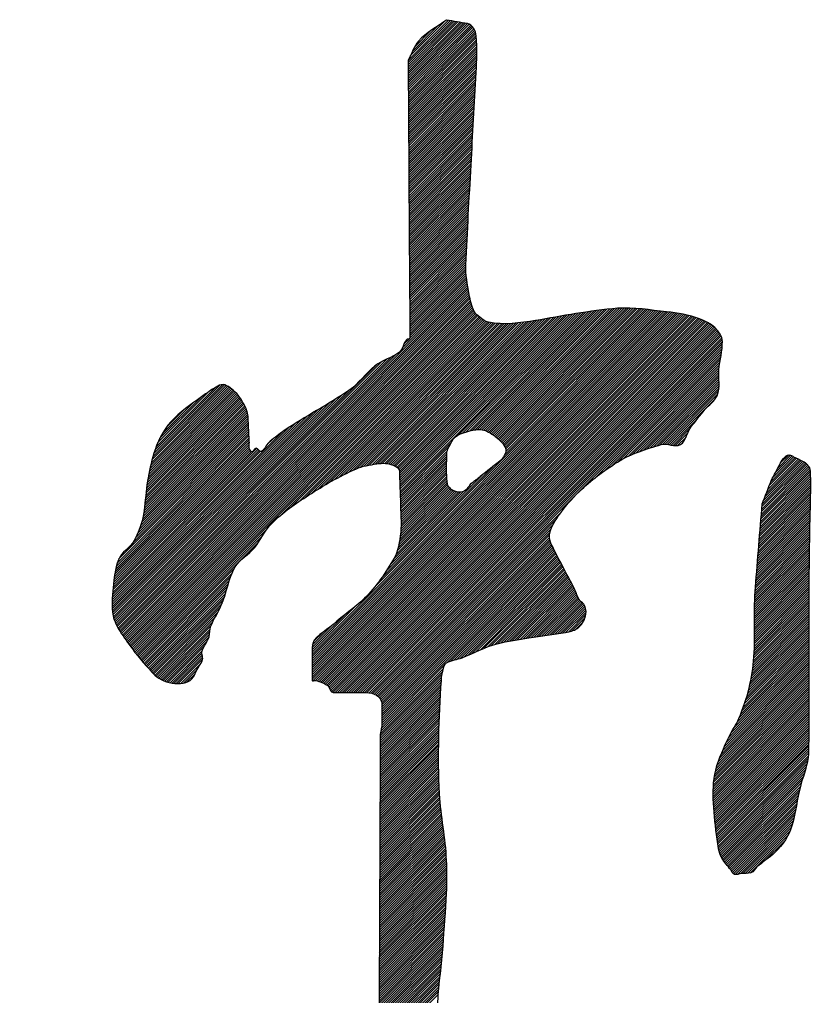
# Model space of a CAD drawing. Header units: inches. Extents: x -1128 to 651, y 96 to 845.
# Drawn here: x -844.409 to -843.637, y 662.441 to 663.381 of the extents above; entities that cross this region are included whole.
import ezdxf

# ---------------------------------------------------------------- set-up
doc = ezdxf.new("R2010")
doc.units = ezdxf.units.IN
doc.header["$MEASUREMENT"] = 0
doc.layers.add('Cables', color=7, linetype='Continuous', lineweight=0)
doc.layers.add('ONDOCS', color=7, linetype='Continuous', lineweight=0)

# ---------------------------------------------------------------- blocks, each defined once
blk = doc.blocks.new('TEG BORDER A2')
at = {"layer": 'ONDOCS', "color": 7, "linetype": 'Continuous', "lineweight": -3, "ltscale": 100}
for p, q in [((579.7062, 54.9898), (579.7848, 55.0685)), ((579.7062, 54.9854), (579.7887, 55.0678)), ((579.7062, 54.9809), (579.7925, 55.0672)), ((579.7063, 54.9765), (579.7963, 55.0665)), ((579.7063, 54.972), (579.8002, 55.0659)), ((579.7063, 54.9676), (579.804, 55.0653)), ((579.7063, 54.9632), (579.8078, 55.0646)), ((579.7064, 54.9587), (579.8116, 55.064)), ((579.7064, 54.9543), (579.8155, 55.0633)), ((579.7064, 54.9498), (579.8193, 55.0627)), ((579.7065, 54.9454), (579.8231, 55.0621)), ((579.7065, 54.9409), (579.8265, 55.061)), ((579.7065, 54.9365), (579.8293, 55.0593)), ((579.7105, 54.9985), (579.7786, 55.0667)), ((579.7065, 54.9321), (579.8317, 55.0572)), ((579.7066, 54.9276), (579.8337, 55.0548)), ((579.7066, 54.9232), (579.8355, 55.0521)), ((579.7066, 54.9187), (579.8371, 55.0492)), ((579.7066, 54.9143), (579.8384, 55.046)), ((579.7067, 54.9099), (579.8394, 55.0426)), ((579.7143, 55.0069), (579.7649, 55.0574)), ((579.7187, 55.0157), (579.7518, 55.0489)), ((579.7067, 54.9054), (579.84, 55.0387)), ((579.7067, 54.901), (579.8403, 55.0346)), ((579.7068, 54.8965), (579.8406, 55.0303)), ((579.7068, 54.8921), (579.8408, 55.0261)), ((579.7068, 54.8877), (579.8409, 55.0218)), ((579.7068, 54.8832), (579.8411, 55.0174)), ((579.7069, 54.8788), (579.8412, 55.0131)), ((579.7069, 54.8743), (579.8412, 55.0087)), ((579.7069, 54.8699), (579.8412, 55.0042)), ((579.7062, 54.99), (579.7062, 54.99)), ((579.707, 54.8655), (579.8412, 54.9997)), ((579.707, 54.861), (579.8412, 54.9952)), ((579.707, 54.8566), (579.8411, 54.9906)), ((579.707, 54.8521), (579.841, 54.9861)), ((579.7071, 54.8477), (579.8408, 54.9814)), ((579.7071, 54.8432), (579.8406, 54.9768)), ((579.7071, 54.8388), (579.8404, 54.9721)), ((579.7072, 54.8344), (579.8402, 54.9674)), ((579.7072, 54.8299), (579.8399, 54.9626)), ((579.7072, 54.8255), (579.8396, 54.9579)), ((579.7072, 54.821), (579.8394, 54.9532)), ((579.7073, 54.8166), (579.8391, 54.9484)), ((579.7073, 54.8122), (579.8388, 54.9437)), ((579.7073, 54.8077), (579.8386, 54.939)), ((579.7073, 54.8033), (579.8383, 54.9342)), ((579.7074, 54.7988), (579.838, 54.9295)), ((579.7074, 54.7944), (579.8378, 54.9248)), ((579.7074, 54.79), (579.8375, 54.92)), ((579.7075, 54.7855), (579.8372, 54.9153)), ((579.7075, 54.7811), (579.837, 54.9105)), ((579.7075, 54.7766), (579.8367, 54.9058)), ((579.7075, 54.7722), (579.8364, 54.9011)), ((579.7076, 54.7678), (579.8361, 54.8963)), ((579.7076, 54.7633), (579.8359, 54.8916)), ((579.7076, 54.7589), (579.8356, 54.8868)), ((579.7077, 54.7544), (579.8353, 54.8821)), ((579.7077, 54.75), (579.8351, 54.8774)), ((579.7077, 54.7455), (579.8348, 54.8726)), ((579.7077, 54.7411), (579.8345, 54.8679)), ((579.7078, 54.7367), (579.8343, 54.8632)), ((579.7078, 54.7322), (579.834, 54.8584)), ((579.7078, 54.7278), (579.8337, 54.8537)), ((579.7079, 54.7233), (579.8334, 54.8489)), ((579.7079, 54.7189), (579.8332, 54.8442)), ((579.7079, 54.7145), (579.8329, 54.8395)), ((579.7079, 54.71), (579.8326, 54.8347)), ((579.708, 54.7056), (579.8324, 54.83)), ((579.708, 54.7011), (579.8321, 54.8253)), ((579.708, 54.6967), (579.8318, 54.8205)), ((579.708, 54.6923), (579.8316, 54.8158)), ((579.7081, 54.6878), (579.8313, 54.811)), ((579.7081, 54.6834), (579.831, 54.8063)), ((579.7081, 54.6789), (579.8308, 54.8016)), ((579.7082, 54.6745), (579.8305, 54.7968)), ((579.7082, 54.67), (579.8302, 54.7921)), ((579.7082, 54.6656), (579.83, 54.7874)), ((579.7082, 54.6612), (579.8297, 54.7826)), ((579.7083, 54.6567), (579.8295, 54.7779)), ((579.7083, 54.6523), (579.8292, 54.7732)), ((579.7083, 54.6478), (579.8289, 54.7684)), ((579.7084, 54.6434), (579.8287, 54.7637)), ((579.7084, 54.639), (579.8284, 54.759)), ((579.7084, 54.6345), (579.8281, 54.7543)), ((579.7084, 54.6301), (579.8279, 54.7495)), ((579.7085, 54.6256), (579.8276, 54.7448)), ((579.7085, 54.6212), (579.8274, 54.7401)), ((579.7085, 54.6168), (579.8271, 54.7354)), ((579.7085, 54.6123), (579.8269, 54.7306)), ((579.7086, 54.6079), (579.8266, 54.7259)), ((579.7086, 54.6034), (579.8263, 54.7212)), ((579.7086, 54.599), (579.8261, 54.7165)), ((579.7087, 54.5946), (579.8258, 54.7117)), ((579.7087, 54.5901), (579.8256, 54.707)), ((579.7087, 54.5857), (579.8253, 54.7023)), ((579.7087, 54.5812), (579.8251, 54.6976)), ((579.7088, 54.5768), (579.8248, 54.6928)), ((579.7088, 54.5723), (579.8246, 54.6881)), ((579.7088, 54.5679), (579.8243, 54.6834)), ((579.7089, 54.5635), (579.8241, 54.6787)), ((579.7089, 54.559), (579.8238, 54.674)), ((579.7089, 54.5546), (579.8236, 54.6693)), ((579.7089, 54.5501), (579.8233, 54.6645)), ((579.709, 54.5457), (579.8231, 54.6598)), ((579.709, 54.5413), (579.8229, 54.6551)), ((579.709, 54.5368), (579.8226, 54.6504)), ((579.7091, 54.5324), (579.8224, 54.6457)), ((579.7091, 54.5279), (579.8221, 54.641)), ((579.7091, 54.5235), (579.8219, 54.6363)), ((579.7091, 54.5191), (579.8216, 54.6316)), ((579.7092, 54.5146), (579.8214, 54.6269)), ((579.7092, 54.5102), (579.8212, 54.6222)), ((579.7092, 54.5057), (579.8209, 54.6174)), ((579.7092, 54.5013), (579.8207, 54.6127)), ((579.7093, 54.4969), (579.8205, 54.608)), ((579.7093, 54.4924), (579.8202, 54.6033)), ((579.7093, 54.488), (579.82, 54.5986)), ((579.7094, 54.4835), (579.8198, 54.5939)), ((579.7094, 54.4791), (579.8195, 54.5892)), ((579.7094, 54.4746), (579.8194, 54.5846)), ((579.7094, 54.4702), (579.8194, 54.5802)), ((579.7095, 54.4658), (579.8196, 54.5759)), ((579.7095, 54.4613), (579.8199, 54.5717)), ((579.7095, 54.4569), (579.8202, 54.5676)), ((579.7096, 54.4524), (579.8207, 54.5636)), ((579.7096, 54.448), (579.8213, 54.5597)), ((579.1406, 53.8656), (579.8231, 54.5481)), ((579.1424, 53.8629), (579.8238, 54.5443)), ((579.1441, 53.8602), (579.8245, 54.5406)), ((579.6946, 54.4241), (579.8225, 54.5519)), ((579.7095, 54.4435), (579.8218, 54.5558)), ((579.1459, 53.8575), (579.8252, 54.5368)), ((579.1477, 53.8549), (579.8258, 54.533)), ((579.1496, 53.8522), (579.8265, 54.5291)), ((579.1514, 53.8496), (579.8271, 54.5253)), ((579.1533, 53.847), (579.8278, 54.5216)), ((579.1551, 53.8444), (579.8286, 54.5179)), ((579.157, 53.8418), (579.8295, 54.5143)), ((579.1589, 53.8392), (579.8304, 54.5107)), ((579.1608, 53.8367), (579.8315, 54.5073)), ((579.1627, 53.8341), (579.8327, 54.5041)), ((579.8704, 54.2557), (580.1169, 54.5023)), ((579.873, 54.2539), (580.1217, 54.5026)), ((579.8756, 54.252), (580.1264, 54.5028)), ((579.8781, 54.2501), (580.131, 54.5029)), ((579.8806, 54.2481), (580.1355, 54.5029)), ((579.883, 54.246), (580.1399, 54.5029)), ((579.8853, 54.2439), (580.1442, 54.5027)), ((579.8876, 54.2417), (580.1485, 54.5025)), ((579.8898, 54.2394), (580.1527, 54.5023)), ((579.8918, 54.2369), (580.1568, 54.502)), ((579.1646, 53.8315), (579.834, 54.5009)), ((579.1665, 53.829), (579.8354, 54.4979)), ((579.1685, 53.8264), (579.837, 54.495)), ((579.1704, 53.8239), (579.8389, 54.4924)), ((579.1724, 53.8214), (579.841, 54.4901)), ((579.1744, 53.819), (579.8434, 54.488)), ((579.4566, 54.0967), (579.8459, 54.486)), ((579.4763, 54.1119), (579.8484, 54.4841)), ((579.5173, 53.8267), (580.1892, 54.4986)), ((579.5173, 53.8222), (580.1931, 54.4981)), ((579.5173, 53.8178), (580.1971, 54.4976)), ((579.5173, 53.8133), (580.2011, 54.4971)), ((579.5173, 53.8088), (580.2051, 54.4966)), ((579.5173, 53.8044), (580.2091, 54.4961)), ((579.5173, 53.7999), (580.2131, 54.4957)), ((579.5173, 53.7954), (580.2171, 54.4952)), ((579.5173, 53.791), (580.2211, 54.4948)), ((579.5173, 53.7865), (580.2251, 54.4943)), ((579.5173, 53.782), (580.2291, 54.4938)), ((579.5173, 53.7776), (580.233, 54.4932)), ((579.5173, 53.7731), (580.2369, 54.4926)), ((579.5189, 53.7702), (580.2407, 54.492)), ((579.5242, 53.771), (580.2445, 54.4913)), ((579.5276, 53.7699), (580.2482, 54.4906)), ((579.5309, 53.7688), (580.2519, 54.4898)), ((579.5342, 53.7676), (580.2556, 54.489)), ((579.5373, 53.7663), (580.2592, 54.4882)), ((579.5404, 53.7649), (580.2627, 54.4872)), ((579.5434, 53.7634), (580.2662, 54.4863)), ((579.5463, 53.7618), (580.2697, 54.4852)), ((579.549, 53.7601), (580.273, 54.4841)), ((579.551, 53.7576), (580.2764, 54.483)), ((579.639, 53.9528), (580.1852, 54.499)), ((579.6884, 54.1855), (579.9864, 54.4835)), ((579.6891, 54.1817), (579.9919, 54.4845)), ((579.6892, 54.1774), (579.9974, 54.4855)), ((579.6893, 54.173), (580.0028, 54.4865)), ((579.6895, 54.1687), (580.0083, 54.4875)), ((579.6896, 54.1643), (580.0137, 54.4884)), ((579.6897, 54.16), (580.0191, 54.4894)), ((579.6898, 54.1556), (580.0245, 54.4903)), ((579.6899, 54.1513), (580.0298, 54.4912)), ((579.6901, 54.147), (580.0351, 54.492)), ((579.6902, 54.1426), (580.0404, 54.4928)), ((579.8062, 54.2541), (580.0457, 54.4936)), ((579.814, 54.2575), (580.0509, 54.4944)), ((579.8206, 54.2596), (580.0562, 54.4952)), ((579.8266, 54.2612), (580.0614, 54.4959)), ((579.8324, 54.2625), (580.0666, 54.4967)), ((579.8379, 54.2635), (580.0718, 54.4974)), ((579.8428, 54.264), (580.0769, 54.4981)), ((579.8473, 54.2639), (580.0821, 54.4987)), ((579.8513, 54.2635), (580.0872, 54.4993)), ((579.855, 54.2628), (580.0922, 54.4999)), ((579.8584, 54.2617), (580.0972, 54.5005)), ((579.8616, 54.2604), (580.1022, 54.501)), ((579.8647, 54.259), (580.1072, 54.5015)), ((579.8676, 54.2574), (580.1121, 54.5019)), ((579.8936, 54.2343), (580.161, 54.5017)), ((579.8954, 54.2316), (580.1651, 54.5013)), ((579.8961, 54.2145), (580.1812, 54.4995)), ((579.8969, 54.2287), (580.1691, 54.5009)), ((579.898, 54.2253), (580.1732, 54.5004)), ((579.8982, 54.2211), (580.1772, 54.5)), ((579.491, 54.1222), (579.8509, 54.4821)), ((579.5043, 54.131), (579.8534, 54.4801)), ((579.5169, 54.1392), (579.8561, 54.4783)), ((579.529, 54.1467), (579.8589, 54.4767)), ((579.5404, 54.1537), (579.8621, 54.4754)), ((579.5511, 54.16), (579.8658, 54.4746)), ((579.5524, 53.7545), (580.2796, 54.4818)), ((579.5537, 53.7513), (580.2828, 54.4805)), ((579.5553, 53.7485), (580.286, 54.4792)), ((579.5582, 53.747), (580.289, 54.4777)), ((579.5613, 54.1657), (579.8696, 54.474)), ((579.5627, 53.747), (580.292, 54.4762)), ((579.5672, 53.747), (580.2949, 54.4747)), ((579.571, 54.1709), (579.8736, 54.4734)), ((579.5716, 53.747), (580.2977, 54.473)), ((579.5761, 53.747), (580.3004, 54.4713)), ((579.5802, 54.1756), (579.8776, 54.473)), ((579.5806, 53.747), (580.3031, 54.4695)), ((579.585, 53.747), (580.3056, 54.4676)), ((579.589, 54.1799), (579.8817, 54.4726)), ((579.5895, 53.747), (580.3081, 54.4656)), ((579.5974, 54.1839), (579.8859, 54.4724)), ((579.6055, 54.1875), (579.8902, 54.4722)), ((579.6126, 54.1901), (579.8946, 54.4721)), ((579.6189, 54.192), (579.8991, 54.4721)), ((579.6248, 54.1934), (579.9037, 54.4723)), ((579.6304, 54.1945), (579.9083, 54.4725)), ((579.6358, 54.1955), (579.9131, 54.4728)), ((579.6411, 54.1963), (579.918, 54.4732)), ((579.6463, 54.1971), (579.9229, 54.4736)), ((579.6513, 54.1976), (579.9279, 54.4742)), ((579.656, 54.1977), (579.933, 54.4748)), ((579.6603, 54.1976), (579.9382, 54.4755)), ((579.6644, 54.1972), (579.9434, 54.4763)), ((579.6682, 54.1966), (579.9487, 54.4771)), ((579.6719, 54.1958), (579.954, 54.4779)), ((579.6753, 54.1947), (579.9593, 54.4788)), ((579.6785, 54.1935), (579.9647, 54.4797)), ((579.6815, 54.192), (579.9701, 54.4806)), ((579.6843, 54.1903), (579.9755, 54.4816)), ((579.6866, 54.1882), (579.981, 54.4825)), ((579.594, 53.747), (580.3105, 54.4635)), ((579.5985, 53.747), (580.3127, 54.4613)), ((579.6029, 53.747), (580.3149, 54.4589)), ((579.6074, 53.747), (580.3169, 54.4565)), ((579.6119, 53.747), (580.3187, 54.4538)), ((579.6163, 53.747), (580.3204, 54.451)), ((579.6208, 53.747), (580.3219, 54.448)), ((579.6252, 53.7469), (580.323, 54.4447)), ((579.6294, 53.7466), (580.3239, 54.4411)), ((579.6332, 53.746), (580.3243, 54.437)), ((579.6368, 53.7451), (580.3242, 54.4325)), ((579.6401, 53.7439), (580.324, 54.4278)), ((579.6979, 54.4318), (579.7087, 54.4426)), ((579.1372, 53.8711), (579.6728, 54.4067)), ((579.1389, 53.8683), (579.6827, 54.4121)), ((579.6431, 53.7424), (580.3235, 54.4229)), ((580.0755, 54.1704), (580.3229, 54.4178)), ((580.0934, 54.1838), (580.322, 54.4125)), ((580.1074, 54.1934), (580.3211, 54.4071)), ((579.1324, 53.8798), (579.6443, 54.3917)), ((579.1339, 53.8768), (579.6554, 54.3983)), ((579.1355, 53.8739), (579.6642, 54.4026)), ((580.1196, 54.201), (580.3202, 54.4017)), ((580.1299, 54.2069), (580.3193, 54.3963)), ((580.1388, 54.2114), (580.3184, 54.391)), ((580.147, 54.2151), (580.3178, 54.3858)), ((580.1547, 54.2183), (580.3173, 54.3809)), ((580.1619, 54.2211), (580.3171, 54.3762)), ((580.1689, 54.2236), (580.3172, 54.3718)), ((580.1757, 54.2259), (580.3173, 54.3675)), ((579.2007, 54.1983), (579.3515, 54.3491)), ((579.2023, 54.2044), (579.3485, 54.3506)), ((579.204, 54.2105), (579.3452, 54.3518)), ((579.2059, 54.2169), (579.3414, 54.3524)), ((579.208, 54.2235), (579.3362, 54.3517)), ((580.1823, 54.228), (580.3176, 54.3633)), ((580.1887, 54.23), (580.3178, 54.3591)), ((580.1951, 54.2319), (580.318, 54.3548)), ((580.2015, 54.2338), (580.318, 54.3503)), ((579.1296, 53.8859), (579.575, 54.3313)), ((579.131, 53.8828), (579.5887, 54.3405)), ((579.1916, 54.149), (579.3729, 54.3303)), ((579.1922, 54.1541), (579.3709, 54.3328)), ((579.1929, 54.1592), (579.3688, 54.3351)), ((579.1937, 54.1645), (579.3666, 54.3374)), ((579.1947, 54.1699), (579.3643, 54.3396)), ((579.1957, 54.1754), (579.362, 54.3417)), ((579.1968, 54.181), (579.3595, 54.3437)), ((579.198, 54.1867), (579.357, 54.3457)), ((579.1993, 54.1925), (579.3543, 54.3475)), ((579.2105, 54.2304), (579.327, 54.347)), ((579.2135, 54.2379), (579.3143, 54.3387)), ((580.2074, 54.2352), (580.3177, 54.3456)), ((580.2119, 54.2353), (580.317, 54.3404)), ((580.216, 54.2349), (580.3154, 54.3343)), ((579.1273, 53.8925), (579.551, 54.3162)), ((579.1284, 53.8892), (579.5626, 54.3234)), ((579.1879, 54.114), (579.3848, 54.3109)), ((579.1884, 54.119), (579.3832, 54.3138)), ((579.189, 54.124), (579.3817, 54.3167)), ((579.1895, 54.129), (579.3801, 54.3196)), ((579.19, 54.134), (579.3784, 54.3224)), ((579.1905, 54.1389), (579.3767, 54.3251)), ((579.191, 54.1439), (579.3748, 54.3278)), ((579.2173, 54.2462), (579.2988, 54.3277)), ((579.2224, 54.2558), (579.2831, 54.3165)), ((580.2198, 54.2343), (580.3109, 54.3253)), ((579.1249, 53.9035), (579.5179, 54.2965)), ((579.1255, 53.8997), (579.5288, 54.303)), ((579.1263, 53.896), (579.5398, 54.3095)), ((579.1836, 54.0874), (579.3906, 54.2943)), ((579.1848, 54.093), (579.3899, 54.2982)), ((579.1857, 54.0984), (579.3889, 54.3016)), ((579.1865, 54.1037), (579.3877, 54.3049)), ((579.1872, 54.1089), (579.3863, 54.3079)), ((579.2309, 54.2687), (579.2642, 54.302)), ((579.1238, 53.9158), (579.4841, 54.2762)), ((579.124, 53.9116), (579.4957, 54.2833)), ((579.1244, 53.9075), (579.5069, 54.29)), ((579.1698, 54.0512), (579.3923, 54.2737)), ((579.1738, 54.0597), (579.3921, 54.278)), ((579.1772, 54.0676), (579.3918, 54.2822)), ((579.1799, 54.0747), (579.3915, 54.2863)), ((579.182, 54.0813), (579.3911, 54.2904)), ((580.2236, 54.2336), (580.2752, 54.2852)), ((579.1237, 53.9202), (579.4718, 54.2683)), ((579.1238, 53.9248), (579.4581, 54.2591)), ((579.1323, 53.9958), (579.3928, 54.2563)), ((579.1342, 54.0022), (579.3927, 54.2607)), ((579.1367, 54.0091), (579.3925, 54.265)), ((579.1646, 54.0416), (579.3924, 54.2694)), ((580.2274, 54.2329), (580.2604, 54.2659)), ((580.2315, 54.2326), (580.256, 54.2571)), ((580.2625, 54.2689), (580.2624, 54.2689)), ((579.1274, 53.9686), (579.3936, 54.2348)), ((579.128, 53.9737), (579.3938, 54.2395)), ((579.1288, 53.9789), (579.3935, 54.2436)), ((579.1297, 53.9843), (579.3932, 54.2478)), ((579.1309, 53.9899), (579.393, 54.2521)), ((579.4283, 54.2338), (579.44, 54.2455)), ((579.6904, 54.1383), (579.7912, 54.2391)), ((580.2362, 54.2328), (580.2528, 54.2494)), ((580.2433, 54.2355), (580.2474, 54.2395)), ((579.124, 53.9294), (579.4153, 54.2208)), ((579.1243, 53.9342), (579.4129, 54.2229)), ((579.1246, 53.939), (579.4109, 54.2253)), ((579.125, 53.9439), (579.4085, 54.2274)), ((579.1255, 53.9488), (579.3973, 54.2206)), ((579.1259, 53.9537), (579.3954, 54.2232)), ((579.1264, 53.9586), (579.3941, 54.2264)), ((579.1269, 53.9636), (579.3935, 54.2303)), ((579.6905, 54.134), (579.787, 54.2305)), ((579.6907, 54.1297), (579.7828, 54.2218)), ((579.6908, 54.1254), (579.782, 54.2166)), ((579.7814, 54.1797), (579.7821, 54.2204)), ((580.4381, 54.1978), (580.4547, 54.2143)), ((579.691, 54.1211), (579.782, 54.212)), ((579.6911, 54.1167), (579.7819, 54.2075)), ((579.6913, 54.1124), (579.7818, 54.2029)), ((579.6914, 54.1081), (579.7817, 54.1984)), ((580.4018, 54.1078), (580.4901, 54.1961)), ((580.4022, 54.1126), (580.4878, 54.1982)), ((580.4025, 54.1175), (580.4852, 54.2001)), ((580.4052, 54.1246), (580.4823, 54.2018)), ((580.408, 54.1319), (580.4794, 54.2032)), ((580.4108, 54.1392), (580.4764, 54.2047)), ((580.4137, 54.1465), (580.4734, 54.2062)), ((580.4165, 54.1538), (580.4704, 54.2077)), ((580.4193, 54.1611), (580.4674, 54.2092)), ((580.4235, 54.1697), (580.4645, 54.2107)), ((580.4284, 54.1791), (580.4615, 54.2122)), ((580.4333, 54.1884), (580.4585, 54.2137)), ((579.6538, 53.9721), (579.8733, 54.1917)), ((579.6916, 54.1038), (579.7816, 54.1938)), ((579.6917, 54.0995), (579.7815, 54.1893)), ((579.6919, 54.0951), (579.7815, 54.1847)), ((579.692, 54.0908), (579.7814, 54.1802)), ((579.6922, 54.0865), (579.7818, 54.1761)), ((580.3994, 54.0786), (580.4972, 54.1764)), ((580.3998, 54.0834), (580.497, 54.1807)), ((580.4002, 54.0883), (580.4967, 54.1848)), ((580.4006, 54.0932), (580.4956, 54.1882)), ((580.401, 54.098), (580.4941, 54.1912)), ((580.4014, 54.1029), (580.4922, 54.1938)), ((579.6633, 53.9861), (579.8518, 54.1746)), ((579.692, 54.0685), (579.7835, 54.1599)), ((579.6923, 54.0822), (579.7822, 54.172)), ((579.6923, 54.0732), (579.783, 54.1639)), ((579.6924, 54.0777), (579.7826, 54.168)), ((579.8275, 54.1548), (579.8311, 54.1584)), ((580.3978, 54.0591), (580.4975, 54.1588)), ((580.3982, 54.064), (580.4975, 54.1632)), ((580.3986, 54.0689), (580.4974, 54.1676)), ((580.399, 54.0737), (580.4973, 54.172)), ((579.6709, 53.9982), (579.8153, 54.1426)), ((579.6774, 54.0092), (579.8094, 54.1412)), ((579.6824, 54.0186), (579.805, 54.1412)), ((579.6849, 54.0255), (579.8012, 54.1419)), ((579.6863, 54.0314), (579.7978, 54.1429)), ((579.6875, 54.0371), (579.7947, 54.1443)), ((579.6886, 54.0427), (579.7919, 54.146)), ((579.6896, 54.0482), (579.7893, 54.1479)), ((579.6904, 54.0535), (579.787, 54.15)), ((579.6911, 54.0586), (579.7851, 54.1526)), ((579.6917, 54.0636), (579.7839, 54.1558)), ((580.3962, 54.0397), (580.4974, 54.1408)), ((580.3966, 54.0445), (580.4975, 54.1454)), ((580.397, 54.0494), (580.4975, 54.1499)), ((580.3974, 54.0543), (580.4975, 54.1544)), ((580.3943, 54.0154), (580.4969, 54.118)), ((580.3947, 54.0202), (580.4971, 54.1226)), ((580.3951, 54.0251), (580.4972, 54.1272)), ((580.3954, 54.03), (580.4972, 54.1318)), ((580.3958, 54.0348), (580.4973, 54.1363)), ((579.6457, 53.7406), (580.0083, 54.1032)), ((580.3927, 53.9959), (580.4965, 54.0997)), ((580.3931, 54.0008), (580.4966, 54.1043)), ((580.3935, 54.0056), (580.4967, 54.1089)), ((580.3939, 54.0105), (580.4968, 54.1135)), ((579.648, 53.7384), (579.9975, 54.088)), ((580.3911, 53.9765), (580.496, 54.0814)), ((580.3915, 53.9813), (580.4962, 54.086)), ((580.3919, 53.9862), (580.4963, 54.0906)), ((580.3923, 53.991), (580.4964, 54.0951)), ((579.1764, 53.8165), (579.4293, 54.0694)), ((579.6501, 53.736), (579.9913, 54.0772)), ((579.6518, 53.7333), (579.9877, 54.0692)), ((579.6533, 53.7303), (579.9856, 54.0626)), ((580.3895, 53.957), (580.4956, 54.0631)), ((580.3899, 53.9619), (580.4957, 54.0676)), ((580.3903, 53.9667), (580.4958, 54.0722)), ((580.3907, 53.9716), (580.4959, 54.0768)), ((579.1784, 53.814), (579.4202, 54.0559)), ((579.1805, 53.8116), (579.4125, 54.0436)), ((579.6543, 53.7268), (579.9844, 54.057)), ((579.6547, 53.7227), (579.9842, 54.0522)), ((579.6547, 53.7183), (579.9846, 54.0482)), ((579.6547, 53.7138), (579.9855, 54.0446)), ((579.6547, 53.7093), (579.9866, 54.0413)), ((580.3883, 53.9379), (580.4953, 54.0449)), ((580.3885, 53.9426), (580.4953, 54.0494)), ((580.3888, 53.9473), (580.4954, 54.054)), ((580.3891, 53.9521), (580.4955, 54.0585)), ((579.6542, 53.682), (579.9954, 54.0232)), ((579.6546, 53.687), (579.9939, 54.0262)), ((579.6547, 53.7049), (579.988, 54.0382)), ((579.6547, 53.7004), (579.9895, 54.0352)), ((579.6547, 53.6959), (579.991, 54.0322)), ((579.6547, 53.6915), (579.9924, 54.0292)), ((580.3876, 53.9149), (580.4949, 54.0222)), ((580.3877, 53.9194), (580.495, 54.0267)), ((580.3878, 53.924), (580.4951, 54.0312)), ((580.3879, 53.9286), (580.4951, 54.0358)), ((580.3881, 53.9332), (580.4952, 54.0403)), ((579.7823, 53.8057), (579.9969, 54.0203)), ((579.7903, 53.8092), (579.9984, 54.0173)), ((579.7966, 53.8111), (579.9999, 54.0144)), ((579.8026, 53.8126), (580.0014, 54.0114)), ((579.8088, 53.8143), (580.003, 54.0085)), ((579.8159, 53.8169), (580.0045, 54.0056)), ((579.8235, 53.8201), (580.0061, 54.0027)), ((580.3875, 53.9058), (580.4948, 54.0131)), ((580.3875, 53.9014), (580.4948, 54.0086)), ((580.3875, 53.8969), (580.4947, 54.0041)), ((580.3876, 53.9103), (580.4949, 54.0176)), ((579.1825, 53.8092), (579.3646, 53.9913)), ((579.8314, 53.8236), (580.0076, 53.9997)), ((579.8395, 53.8272), (580.0092, 53.9968)), ((579.8476, 53.8307), (580.0108, 53.9939)), ((579.8554, 53.8341), (580.0123, 53.991)), ((579.8628, 53.837), (580.0139, 53.9881)), ((579.8698, 53.8396), (580.0154, 53.9852)), ((580.3875, 53.8924), (580.4947, 53.9996)), ((580.3875, 53.888), (580.4946, 53.9951)), ((580.3876, 53.8835), (580.4946, 53.9905)), ((580.3876, 53.8791), (580.4945, 53.986)), ((579.1846, 53.8068), (579.3604, 53.9826)), ((579.1867, 53.8044), (579.3574, 53.9751)), ((579.1888, 53.8021), (579.355, 53.9683)), ((579.8764, 53.8417), (580.017, 53.9823)), ((579.8826, 53.8435), (580.0186, 53.9794)), ((579.8886, 53.8449), (580.0201, 53.9765)), ((579.8943, 53.8462), (580.0217, 53.9736)), ((579.9, 53.8474), (580.0232, 53.9706)), ((579.9055, 53.8484), (580.0248, 53.9677)), ((579.9109, 53.8494), (580.0263, 53.9648)), ((580.3876, 53.8746), (580.4945, 53.9815)), ((580.3876, 53.8702), (580.4945, 53.977)), ((580.3876, 53.8657), (580.4944, 53.9725)), ((580.3876, 53.8612), (580.4944, 53.968)), ((579.1909, 53.7997), (579.3529, 53.9617)), ((579.193, 53.7974), (579.351, 53.9553)), ((579.1952, 53.795), (579.3491, 53.949)), ((579.9163, 53.8503), (580.0279, 53.9619)), ((579.9216, 53.8511), (580.0294, 53.959)), ((579.9269, 53.852), (580.0309, 53.956)), ((579.9322, 53.8528), (580.0323, 53.9529)), ((579.9375, 53.8536), (580.0337, 53.9498)), ((579.9428, 53.8545), (580.035, 53.9467)), ((580.3873, 53.8386), (580.4943, 53.9456)), ((580.3874, 53.8432), (580.4943, 53.9501)), ((580.3875, 53.8522), (580.4944, 53.959)), ((580.3875, 53.8477), (580.4943, 53.9545)), ((580.3876, 53.8567), (580.4944, 53.9635)), ((579.1973, 53.7927), (579.3473, 53.9427)), ((579.1995, 53.7904), (579.3453, 53.9362)), ((579.2017, 53.7881), (579.343, 53.9295)), ((579.9481, 53.8553), (580.0364, 53.9436)), ((579.9534, 53.8562), (580.0377, 53.9404)), ((579.9587, 53.8569), (580.039, 53.9373)), ((579.9639, 53.8577), (580.0404, 53.9342)), ((579.9691, 53.8584), (580.0418, 53.9312)), ((579.9743, 53.8592), (580.0435, 53.9283)), ((579.9795, 53.8599), (580.0458, 53.9262)), ((580.3865, 53.8199), (580.4942, 53.9276)), ((580.3868, 53.8247), (580.4942, 53.9321)), ((580.387, 53.8293), (580.4943, 53.9366)), ((580.3872, 53.834), (580.4943, 53.9411)), ((579.2038, 53.7859), (579.3403, 53.9223)), ((579.206, 53.7836), (579.3367, 53.9143)), ((579.5173, 53.8312), (579.6028, 53.9167)), ((579.9847, 53.8606), (580.0483, 53.9242)), ((579.9898, 53.8613), (580.0506, 53.9221)), ((579.995, 53.862), (580.0524, 53.9194)), ((580.0002, 53.8628), (580.0539, 53.9164)), ((580.0055, 53.8635), (580.055, 53.913)), ((580.0107, 53.8643), (580.0558, 53.9093)), ((580.3849, 53.8004), (580.4942, 53.9097)), ((580.3854, 53.8054), (580.4942, 53.9142)), ((580.3859, 53.8103), (580.4942, 53.9187)), ((580.3862, 53.8152), (580.4942, 53.9232)), ((579.2083, 53.7813), (579.332, 53.9051)), ((579.2106, 53.7792), (579.3268, 53.8954)), ((579.5173, 53.8357), (579.5815, 53.8999)), ((580.016, 53.8651), (580.0561, 53.9052)), ((580.0215, 53.8661), (580.0558, 53.9004)), ((580.0276, 53.8678), (580.0541, 53.8943)), ((580.3818, 53.7795), (580.4942, 53.8918)), ((580.3827, 53.7848), (580.4942, 53.8963)), ((580.3835, 53.7901), (580.4942, 53.9008)), ((580.3842, 53.7953), (580.4942, 53.9053)), ((579.2131, 53.7772), (579.322, 53.8862)), ((579.2157, 53.7754), (579.3184, 53.8781)), ((579.2185, 53.7737), (579.3167, 53.8719)), ((579.5177, 53.8405), (579.5555, 53.8783)), ((580.0354, 53.8711), (580.0507, 53.8864)), ((580.3756, 53.7509), (580.4942, 53.8695)), ((580.3771, 53.7569), (580.4942, 53.874)), ((580.3784, 53.7627), (580.4942, 53.8784)), ((580.3797, 53.7684), (580.4942, 53.8829)), ((580.3808, 53.774), (580.4942, 53.8874)), ((579.2214, 53.7721), (579.3162, 53.8669)), ((579.2244, 53.7707), (579.3157, 53.862)), ((579.2276, 53.7694), (579.3146, 53.8564)), ((579.5202, 53.8475), (579.5388, 53.8661)), ((580.368, 53.7254), (580.4942, 53.8517)), ((580.3701, 53.732), (580.4942, 53.8561)), ((580.3721, 53.7385), (580.4942, 53.8606)), ((580.3739, 53.7448), (580.4942, 53.8651)), ((579.2309, 53.7683), (579.311, 53.8483)), ((579.2344, 53.7672), (579.3046, 53.8374)), ((580.357, 53.6966), (580.4943, 53.8338)), ((580.3601, 53.7042), (580.4943, 53.8383)), ((580.363, 53.7115), (580.4942, 53.8427)), ((580.3656, 53.7185), (580.4942, 53.8472)), ((579.238, 53.7663), (579.301, 53.8294)), ((579.2417, 53.7656), (579.3006, 53.8245)), ((579.2456, 53.7651), (579.3011, 53.8206)), ((579.2497, 53.7647), (579.3018, 53.8167)), ((579.2541, 53.7646), (579.302, 53.8125)), ((580.3324, 53.6496), (580.4943, 53.8115)), ((580.3364, 53.6581), (580.4943, 53.816)), ((580.3408, 53.667), (580.4943, 53.8204)), ((580.347, 53.6776), (580.4943, 53.8249)), ((580.3529, 53.688), (580.4943, 53.8294)), ((579.2588, 53.7649), (579.2989, 53.8049)), ((579.2641, 53.7656), (579.2916, 53.7931)), ((579.6523, 53.6712), (579.7755, 53.7944)), ((579.6533, 53.6767), (579.7779, 53.8013)), ((580.3187, 53.6181), (580.4943, 53.7937)), ((580.3216, 53.6254), (580.4943, 53.7981)), ((580.3249, 53.6332), (580.4943, 53.8026)), ((580.3285, 53.6413), (580.4943, 53.8071)), ((579.2703, 53.7674), (579.2871, 53.7842)), ((579.6512, 53.6612), (579.773, 53.783)), ((579.6512, 53.6567), (579.7721, 53.7776)), ((579.6512, 53.6523), (579.7715, 53.7726)), ((579.6515, 53.666), (579.7742, 53.7886)), ((580.3106, 53.592), (580.4944, 53.7758)), ((580.3121, 53.598), (580.4944, 53.7803)), ((580.314, 53.6044), (580.4944, 53.7848)), ((580.3162, 53.611), (580.4944, 53.7892)), ((579.6512, 53.6478), (579.7712, 53.7678)), ((579.6512, 53.6433), (579.7709, 53.7631)), ((579.6512, 53.6388), (579.7707, 53.7583)), ((579.6512, 53.6344), (579.7704, 53.7536)), ((580.3067, 53.5658), (580.4944, 53.7535)), ((580.3071, 53.5707), (580.4944, 53.758)), ((580.3076, 53.5757), (580.4944, 53.7624)), ((580.3084, 53.5809), (580.4944, 53.7669)), ((580.3093, 53.5863), (580.4944, 53.7714)), ((579.6511, 53.6209), (579.7696, 53.7394)), ((579.6511, 53.6164), (579.7694, 53.7347)), ((579.6512, 53.6299), (579.7701, 53.7488)), ((579.6512, 53.6254), (579.7699, 53.7441)), ((580.3062, 53.5564), (580.4944, 53.7446)), ((580.3062, 53.5519), (580.4944, 53.7401)), ((580.3062, 53.5474), (580.4944, 53.7356)), ((580.3064, 53.5611), (580.4944, 53.7491)), ((579.6511, 53.6119), (579.7691, 53.73)), ((579.6511, 53.6075), (579.7689, 53.7253)), ((579.6511, 53.603), (579.7687, 53.7206)), ((579.6511, 53.5985), (579.7685, 53.7159)), ((580.3062, 53.543), (580.4944, 53.7312)), ((580.3064, 53.5387), (580.4944, 53.7267)), ((580.3065, 53.5344), (580.4944, 53.7222)), ((580.3067, 53.5301), (580.4944, 53.7178)), ((579.651, 53.5895), (579.768, 53.7065)), ((579.651, 53.585), (579.7678, 53.7019)), ((579.651, 53.5805), (579.7677, 53.6972)), ((579.6511, 53.594), (579.7682, 53.7112)), ((580.307, 53.5259), (580.4944, 53.7133)), ((580.3072, 53.5217), (580.4944, 53.7088)), ((580.3075, 53.5175), (580.4944, 53.7043)), ((580.3078, 53.5133), (580.4944, 53.6998)), ((580.3082, 53.5092), (580.4943, 53.6954)), ((579.6509, 53.5626), (579.767, 53.6787)), ((579.651, 53.5761), (579.7675, 53.6926)), ((579.651, 53.5716), (579.7673, 53.6879)), ((579.651, 53.5671), (579.7672, 53.6833)), ((580.3086, 53.5051), (580.4943, 53.6909)), ((580.3089, 53.501), (580.4943, 53.6864)), ((580.3093, 53.497), (580.4943, 53.6819)), ((580.3098, 53.4929), (580.4943, 53.6774)), ((579.6509, 53.5581), (579.7669, 53.6741)), ((579.6509, 53.5536), (579.7667, 53.6695)), ((579.6509, 53.5491), (579.7666, 53.6649)), ((579.6509, 53.5447), (579.7665, 53.6603)), ((580.3102, 53.4889), (580.4942, 53.6729)), ((580.3107, 53.4849), (580.4942, 53.6684)), ((580.3112, 53.4809), (580.4942, 53.6639)), ((580.3117, 53.4769), (580.4942, 53.6594)), ((579.6508, 53.5357), (579.7663, 53.6512)), ((579.6508, 53.5312), (579.7663, 53.6466)), ((579.6508, 53.5267), (579.7662, 53.6421)), ((579.6509, 53.5402), (579.7664, 53.6557)), ((580.3122, 53.473), (580.4941, 53.6549)), ((580.3127, 53.469), (580.4941, 53.6504)), ((580.3133, 53.4651), (580.4941, 53.6459)), ((580.3138, 53.4612), (580.494, 53.6414)), ((579.6507, 53.5133), (579.7661, 53.6286)), ((579.6507, 53.5088), (579.7661, 53.6241)), ((579.6507, 53.5043), (579.7661, 53.6196)), ((579.6508, 53.5222), (579.7661, 53.6376)), ((579.6508, 53.5177), (579.7661, 53.6331)), ((580.3144, 53.4573), (580.494, 53.6369)), ((580.3149, 53.4533), (580.4939, 53.6324)), ((580.3154, 53.4494), (580.4938, 53.6278)), ((580.3159, 53.4454), (580.4935, 53.623)), ((579.6506, 53.4863), (579.7662, 53.6019)), ((579.6507, 53.4998), (579.7661, 53.6152)), ((579.6507, 53.4953), (579.7661, 53.6107)), ((579.6507, 53.4908), (579.7661, 53.6063)), ((580.3165, 53.4416), (580.4929, 53.618)), ((580.3173, 53.4378), (580.492, 53.6126)), ((580.3181, 53.4342), (580.4907, 53.6068)), ((580.3191, 53.4308), (580.4892, 53.6009)), ((579.6506, 53.4818), (579.7662, 53.5975)), ((579.6506, 53.4774), (579.7663, 53.5931)), ((579.6506, 53.4729), (579.7664, 53.5887)), ((579.6506, 53.4684), (579.7665, 53.5843)), ((580.3204, 53.4275), (580.4874, 53.5946)), ((580.3217, 53.4244), (580.4855, 53.5882)), ((580.3233, 53.4215), (580.4835, 53.5817)), ((579.6505, 53.4639), (579.7666, 53.58)), ((579.6505, 53.4594), (579.7668, 53.5757)), ((579.6505, 53.4549), (579.7669, 53.5713)), ((579.6505, 53.4504), (579.7671, 53.567)), ((579.6505, 53.4459), (579.7673, 53.5627)), ((580.325, 53.4188), (580.4815, 53.5752)), ((580.3268, 53.4161), (580.4796, 53.5689)), ((580.3287, 53.4135), (580.4779, 53.5627)), ((579.6504, 53.437), (579.7676, 53.5542)), ((579.6504, 53.4325), (579.7679, 53.5499)), ((579.6504, 53.428), (579.7681, 53.5457)), ((579.6505, 53.4415), (579.7674, 53.5584)), ((580.3306, 53.411), (580.4764, 53.5568)), ((580.3326, 53.4085), (580.4751, 53.551)), ((580.3346, 53.406), (580.4739, 53.5453)), ((579.6503, 53.4145), (579.769, 53.5332)), ((579.6503, 53.41), (579.7694, 53.5291)), ((579.6503, 53.4056), (579.7698, 53.5251)), ((579.6504, 53.4235), (579.7684, 53.5415)), ((579.6504, 53.419), (579.7687, 53.5374)), ((580.3366, 53.4036), (580.4728, 53.5397)), ((580.3386, 53.4011), (580.4717, 53.5342)), ((580.3406, 53.3986), (580.4706, 53.5286)), ((580.3424, 53.3959), (580.4696, 53.5231)), ((579.6502, 53.3921), (579.7712, 53.513)), ((579.6502, 53.3876), (579.7717, 53.509)), ((579.6502, 53.3831), (579.7722, 53.5051)), ((579.6503, 53.4011), (579.7703, 53.521)), ((579.6503, 53.3966), (579.7707, 53.517)), ((580.3441, 53.3931), (580.4685, 53.5176)), ((580.3461, 53.3907), (580.4674, 53.512)), ((580.3492, 53.3893), (580.4662, 53.5064)), ((579.6501, 53.3696), (579.7737, 53.4932)), ((579.6501, 53.3652), (579.7742, 53.4893)), ((579.6501, 53.3607), (579.7748, 53.4853)), ((579.6502, 53.3786), (579.7727, 53.5011)), ((579.6502, 53.3741), (579.7732, 53.4972)), ((580.3538, 53.3895), (580.465, 53.5006)), ((580.3597, 53.3909), (580.4636, 53.4948)), ((580.3646, 53.3913), (580.462, 53.4888)), ((579.65, 53.3472), (579.7764, 53.4735)), ((579.65, 53.3427), (579.7769, 53.4696)), ((579.65, 53.3382), (579.7774, 53.4656)), ((579.6501, 53.3562), (579.7753, 53.4814)), ((579.6501, 53.3517), (579.7758, 53.4775)), ((580.3692, 53.3914), (580.4602, 53.4824)), ((580.3738, 53.3916), (580.4575, 53.4753)), ((580.3789, 53.3923), (580.4537, 53.467)), ((579.6499, 53.3248), (579.7788, 53.4536)), ((579.6499, 53.3203), (579.7793, 53.4496)), ((579.65, 53.3337), (579.7779, 53.4616)), ((579.65, 53.3292), (579.7784, 53.4576)), ((580.4068, 53.4157), (580.4475, 53.4564)), ((579.6498, 53.3023), (579.7808, 53.4333)), ((579.6498, 53.2978), (579.7811, 53.4291)), ((579.6499, 53.3158), (579.7797, 53.4456)), ((579.6499, 53.3113), (579.7801, 53.4415)), ((579.6499, 53.3068), (579.7805, 53.4374)), ((579.6497, 53.2799), (579.7819, 53.412)), ((579.6497, 53.2754), (579.782, 53.4077)), ((579.6498, 53.2933), (579.7814, 53.4249)), ((579.6498, 53.2888), (579.7816, 53.4206)), ((579.6498, 53.2844), (579.7818, 53.4163)), ((579.6496, 53.2574), (579.7824, 53.3902)), ((579.6497, 53.2709), (579.7822, 53.4034)), ((579.6497, 53.2664), (579.7823, 53.399)), ((579.6497, 53.2619), (579.7824, 53.3946)), ((579.6496, 53.2529), (579.7824, 53.3858)), ((579.6496, 53.2484), (579.7825, 53.3813)), ((579.6496, 53.244), (579.7824, 53.3768)), ((579.6496, 53.2395), (579.7824, 53.3723)), ((579.6495, 53.235), (579.7823, 53.3677)), ((579.6495, 53.2305), (579.7822, 53.3631)), ((579.6495, 53.226), (579.782, 53.3585)), ((579.6495, 53.2215), (579.7818, 53.3538)), ((579.6494, 53.2125), (579.7813, 53.3444)), ((579.6494, 53.208), (579.781, 53.3397)), ((579.6494, 53.2035), (579.7808, 53.3349)), ((579.6495, 53.217), (579.7816, 53.3491)), ((579.6493, 53.1946), (579.7802, 53.3254)), ((579.6493, 53.1901), (579.7799, 53.3207)), ((579.6493, 53.1856), (579.7796, 53.3159)), ((579.6494, 53.1991), (579.7805, 53.3302)), ((579.6492, 53.1721), (579.7787, 53.3015)), ((579.6492, 53.1676), (579.7783, 53.2967)), ((579.6493, 53.1811), (579.7793, 53.3111)), ((579.6493, 53.1766), (579.779, 53.3063)), ((579.6491, 53.1497), (579.777, 53.2775)), ((579.6492, 53.1631), (579.778, 53.2919)), ((579.6492, 53.1586), (579.7777, 53.2871)), ((579.6492, 53.1542), (579.7773, 53.2823)), ((579.6491, 53.1452), (579.7766, 53.2727)), ((579.6491, 53.1407), (579.7763, 53.2679)), ((579.6491, 53.1362), (579.7759, 53.263)), ((579.6491, 53.1317), (579.7756, 53.2582)), ((579.649, 53.1272), (579.7752, 53.2534)), ((579.649, 53.1227), (579.7748, 53.2485)), ((579.649, 53.1182), (579.7744, 53.2437)), ((579.649, 53.1138), (579.774, 53.2388)), ((579.6489, 53.1048), (579.7731, 53.2289)), ((579.6489, 53.1003), (579.7726, 53.224)), ((579.6489, 53.0958), (579.7721, 53.219)), ((579.649, 53.1093), (579.7736, 53.2339)), ((579.6488, 53.0823), (579.7706, 53.2041)), ((579.6488, 53.0778), (579.7701, 53.1991)), ((579.6489, 53.0913), (579.7716, 53.214)), ((579.6489, 53.0868), (579.7711, 53.2091)), ((579.6487, 53.0599), (579.768, 53.1792)), ((579.6488, 53.0734), (579.7695, 53.1941)), ((579.6488, 53.0689), (579.769, 53.1891)), ((579.6488, 53.0644), (579.7685, 53.1841)), ((579.6487, 53.0554), (579.7675, 53.1742)), ((579.6487, 53.0509), (579.767, 53.1692)), ((579.6487, 53.0464), (579.7666, 53.1643)), ((579.6487, 53.0419), (579.7661, 53.1594)), ((579.6486, 53.0374), (579.7657, 53.1545))]:
    blk.add_line(p, q, dxfattribs=at)
at = {"layer": 'ONDOCS', "color": 7, "linetype": 'Continuous', "lineweight": -3, "ltscale": 100, "extrusion": (0, 0, -1)}
for centre, radius, start, end in [((-579.9319, 54.1274), 6.0368, 341.37984, 224.49645), ((-579.9368, 54.1454), 5.5937, 344.8891, 224.527)]:
    blk.add_arc(centre, radius, start, end, dxfattribs=at)
at = {"layer": 'ONDOCS', "color": 7, "linetype": 'Continuous', "lineweight": -3, "ltscale": 100}
for points, knots in [([(579.7817, 55.069), (579.7634, 55.0552), (579.7414, 55.0447), (579.7268, 55.0278), (579.7176, 55.0172), (579.713, 55.0026), (579.7062, 54.99)], [0, 0, 0, 0, 0.614818, 0.614818, 0.614818, 1, 1, 1, 1]), ([(579.8299, 54.784), (579.8333, 54.8446), (579.8367, 54.9053), (579.8401, 54.966), (579.8414, 54.99), (579.8418, 55.014), (579.8401, 55.0381), (579.8394, 55.0479), (579.8326, 55.0605), (579.8229, 55.0621)], [0.7448645, 0.7448645, 0.7448645, 0.7448645, 0.8876525, 0.8876525, 0.8876525, 0.9441385, 0.9441385, 0.9441385, 0.9672771, 0.9672771, 0.9672771, 0.9672771]), ([(579.7062, 54.99), (579.7073, 54.808), (579.7084, 54.6261), (579.7097, 54.4441), (579.7097, 54.4415), (579.7043, 54.4424), (579.7027, 54.4406), (579.6971, 54.4342), (579.6962, 54.4222), (579.689, 54.4165), (579.6748, 54.4053), (579.6551, 54.4007), (579.641, 54.3891), (579.623, 54.3744), (579.6087, 54.3545), (579.5895, 54.3411), (579.5487, 54.3126), (579.5037, 54.2901), (579.4624, 54.262), (579.4529, 54.2556), (579.4437, 54.2484), (579.4349, 54.2414), (579.4281, 54.236), (579.4252, 54.2262), (579.4178, 54.2209), (579.4143, 54.2184), (579.4109, 54.2276), (579.4075, 54.2277), (579.404, 54.2279), (579.4006, 54.2169), (579.3972, 54.2208), (579.3914, 54.2276), (579.3944, 54.2345), (579.3937, 54.2415), (579.392, 54.2598), (579.3932, 54.2782), (579.3903, 54.2964), (579.3893, 54.3025), (579.3864, 54.3079), (579.3834, 54.3136), (579.3779, 54.324), (579.3725, 54.3326), (579.3628, 54.3411), (579.3546, 54.3483), (579.3438, 54.3552), (579.3354, 54.3513), (579.3261, 54.3471), (579.3169, 54.3405), (579.3079, 54.3341), (579.2861, 54.3186), (579.2655, 54.3048), (579.246, 54.2861), (579.2281, 54.2689), (579.2162, 54.2475), (579.2083, 54.2242), (579.2022, 54.2062), (579.198, 54.188), (579.1946, 54.1694), (579.1898, 54.1432), (579.1895, 54.1165), (579.1842, 54.0904), (579.1811, 54.0747), (579.1743, 54.0601), (579.1671, 54.0458), (579.1597, 54.0311), (579.1421, 54.0236), (579.1362, 54.008), (579.1294, 53.99), (579.1276, 53.9715), (579.1259, 53.953), (579.1243, 53.9348), (579.122, 53.9162), (579.1259, 53.8981), (579.1283, 53.887), (579.1335, 53.8769), (579.1396, 53.8672), (579.1473, 53.8552), (579.1553, 53.8442), (579.1637, 53.8329), (579.1773, 53.8144), (579.1924, 53.7975), (579.2082, 53.7813), (579.2259, 53.7634), (579.2703, 53.7565), (579.2838, 53.7778), (579.2866, 53.7823), (579.2882, 53.7872), (579.2907, 53.7917), (579.2939, 53.7974), (579.298, 53.8029), (579.301, 53.8088), (579.3041, 53.815), (579.299, 53.823), (579.301, 53.8294), (579.304, 53.839), (579.3119, 53.8472), (579.3147, 53.8569), (579.3167, 53.8635), (579.3156, 53.8711), (579.3182, 53.8775)], [0, 0, 0, 0, 0.27931, 0.27931, 0.27931, 0.283237, 0.283237, 0.283237, 0.2974, 0.2974, 0.2974, 0.325725, 0.325725, 0.325725, 0.361768, 0.361768, 0.361768, 0.438297, 0.438297, 0.438297, 0.455863, 0.455863, 0.455863, 0.469583, 0.469583, 0.469583, 0.475917, 0.475917, 0.475917, 0.48225, 0.48225, 0.48225, 0.492935, 0.492935, 0.492935, 0.521096, 0.521096, 0.521096, 0.530556, 0.530556, 0.530556, 0.548122, 0.548122, 0.548122, 0.563131, 0.563131, 0.563131, 0.579703, 0.579703, 0.579703, 0.61976, 0.61976, 0.61976, 0.656816, 0.656816, 0.656816, 0.685788, 0.685788, 0.685788, 0.726532, 0.726532, 0.726532, 0.750999, 0.750999, 0.750999, 0.775966, 0.775966, 0.775966, 0.804562, 0.804562, 0.804562, 0.832668, 0.832668, 0.832668, 0.849968, 0.849968, 0.849968, 0.871411, 0.871411, 0.871411, 0.906279, 0.906279, 0.906279, 0.944965, 0.944965, 0.944965, 0.95282, 0.95282, 0.95282, 0.963063, 0.963063, 0.963063, 0.973603, 0.973603, 0.973603, 0.989315, 0.989315, 0.989315, 1, 1, 1, 1]), ([(579.847, 54.4852), (579.8429, 54.4883), (579.8391, 54.4911), (579.8367, 54.4955), (579.8306, 54.5065), (579.8285, 54.518), (579.8264, 54.5299), (579.8231, 54.5493), (579.8185, 54.5687), (579.8195, 54.5882)], [0.50579689, 0.50579689, 0.50579689, 0.50579689, 0.51720877, 0.51720877, 0.51720877, 0.54529119, 0.54529119, 0.54529119, 0.59133328, 0.59133328, 0.59133328, 0.59133328]), ([(580.2899, 54.3032), (580.2976, 54.3126), (580.3086, 54.3191), (580.314, 54.3307), (580.3215, 54.3472), (580.3158, 54.3651), (580.3174, 54.3822), (580.3191, 54.4006), (580.3246, 54.4189), (580.3243, 54.4372), (580.3238, 54.458), (580.3001, 54.4741), (580.2796, 54.4818), (580.258, 54.49), (580.2365, 54.4931), (580.2144, 54.4955), (580.1823, 54.499), (580.1502, 54.5048), (580.1182, 54.5024), (580.0907, 54.5004), (580.0632, 54.4962), (580.0358, 54.4921), (580.0094, 54.488), (579.9832, 54.4827), (579.9568, 54.4784), (579.9264, 54.4734), (579.8947, 54.4691), (579.8641, 54.4749), (579.8575, 54.4762), (579.8524, 54.4809), (579.847, 54.4852)], [0, 0, 0, 0, 0.028593, 0.028593, 0.028593, 0.0690297, 0.0690297, 0.0690297, 0.1124016, 0.1124016, 0.1124016, 0.1618531, 0.1618531, 0.1618531, 0.2140797, 0.2140797, 0.2140797, 0.2895862, 0.2895862, 0.2895862, 0.354644, 0.354644, 0.354644, 0.4174381, 0.4174381, 0.4174381, 0.4901127, 0.4901127, 0.4901127, 0.5057969, 0.5057969, 0.5057969, 0.5057969]), ([(579.7821, 54.2204), (579.7854, 54.2271), (579.7886, 54.2338), (579.7919, 54.2406), (579.7987, 54.2547), (579.818, 54.2592), (579.8333, 54.2626), (579.8412, 54.2645), (579.85, 54.2647), (579.8577, 54.262), (579.8624, 54.2603), (579.8668, 54.2582), (579.871, 54.2553), (579.877, 54.2512), (579.8821, 54.247), (579.8873, 54.242), (579.891, 54.2384), (579.8937, 54.2346), (579.8962, 54.2301), (579.8982, 54.2265), (579.8989, 54.2219), (579.8977, 54.2183), (579.8958, 54.2129), (579.8926, 54.2072), (579.888, 54.2035)], [0, 0, 0, 0, 0.0997125, 0.0997125, 0.0997125, 0.308097, 0.308097, 0.308097, 0.4165789, 0.4165789, 0.4165789, 0.4827048, 0.4827048, 0.4827048, 0.5761054, 0.5761054, 0.5761054, 0.6418218, 0.6418218, 0.6418218, 0.6948041, 0.6948041, 0.6948041, 0.7731831, 0.7731831, 0.7731831, 0.7731831]), ([(580.0015, 54.0114), (579.9968, 54.0205), (579.9924, 54.0296), (579.9878, 54.0389), (579.9852, 54.0442), (579.9836, 54.0505), (579.9843, 54.0561), (579.986, 54.0693), (579.9931, 54.0819), (580.0015, 54.0938), (580.0143, 54.112), (580.0271, 54.1271), (580.0427, 54.1418), (580.0663, 54.1642), (580.0902, 54.183), (580.1183, 54.2003), (580.1454, 54.217), (580.1748, 54.2261), (580.2041, 54.2346), (580.2161, 54.2381), (580.2301, 54.2287), (580.2419, 54.2346), (580.2449, 54.2361), (580.247, 54.2387), (580.2487, 54.2414), (580.2543, 54.2504), (580.2563, 54.2608), (580.2625, 54.2689)], [0.7963601, 0.7963601, 0.7963601, 0.7963601, 0.8112815, 0.8112815, 0.8112815, 0.819788, 0.819788, 0.819788, 0.8399458, 0.8399458, 0.8399458, 0.8707071, 0.8707071, 0.8707071, 0.9170897, 0.9170897, 0.9170897, 0.9620091, 0.9620091, 0.9620091, 0.98036, 0.98036, 0.98036, 0.9850786, 0.9850786, 0.9850786, 1, 1, 1, 1]), ([(579.3182, 53.8775), (579.3239, 53.8917), (579.3326, 53.9048), (579.3387, 53.9187), (579.3495, 53.943), (579.3526, 53.9709), (579.3662, 53.9942), (579.3753, 54.0097), (579.3929, 54.0184), (579.404, 54.0319), (579.4164, 54.0471), (579.4243, 54.066), (579.4384, 54.0801), (579.4599, 54.1017), (579.4848, 54.1184), (579.5104, 54.135), (579.5405, 54.1545), (579.5697, 54.1716), (579.6032, 54.1865), (579.6166, 54.1925), (579.6306, 54.1946), (579.6444, 54.1967), (579.6556, 54.1985), (579.6674, 54.1983), (579.6787, 54.1933), (579.6835, 54.1913), (579.6888, 54.188), (579.689, 54.1831)], [0, 0, 0, 0, 0.021018, 0.021018, 0.021018, 0.0576909, 0.0576909, 0.0576909, 0.0820613, 0.0820613, 0.0820613, 0.1090139, 0.1090139, 0.1090139, 0.1503731, 0.1503731, 0.1503731, 0.1987601, 0.1987601, 0.1987601, 0.2181378, 0.2181378, 0.2181378, 0.2338818, 0.2338818, 0.2338818, 0.2405283, 0.2405283, 0.2405283, 0.2405283]), ([(579.8481, 54.1717), (579.8424, 54.1673), (579.8367, 54.1628), (579.8311, 54.1583), (579.8273, 54.1552), (579.8247, 54.1509), (579.8214, 54.1472)], [0, 0, 0, 0, 0.2091877, 0.2091877, 0.2091877, 0.3513583, 0.3513583, 0.3513583, 0.3513583]), ([(579.69, 54.1503), (579.6908, 54.1279), (579.6915, 54.1055), (579.6923, 54.0831), (579.6929, 54.0644), (579.6898, 54.0459), (579.6853, 54.0274), (579.684, 54.0217), (579.6817, 54.0165), (579.6787, 54.0113), (579.6621, 53.9823), (579.6438, 53.9558), (579.6203, 53.9324), (579.6011, 53.9133), (579.5787, 53.8991), (579.5585, 53.8808), (579.5434, 53.8672), (579.5173, 53.8565), (579.5173, 53.8363), (579.5173, 53.8329), (579.5173, 53.8294), (579.5173, 53.826), (579.5173, 53.8077), (579.5173, 53.7894), (579.5173, 53.7711), (579.5173, 53.7688), (579.5221, 53.7717), (579.5242, 53.771), (579.5324, 53.7686), (579.5407, 53.7654), (579.5482, 53.7607), (579.5532, 53.7577), (579.5528, 53.747), (579.5585, 53.747), (579.5597, 53.747), (579.5608, 53.747), (579.562, 53.747), (579.5803, 53.747), (579.5986, 53.747), (579.6169, 53.747)], [0.2555021, 0.2555021, 0.2555021, 0.2555021, 0.2861962, 0.2861962, 0.2861962, 0.3117806, 0.3117806, 0.3117806, 0.3196819, 0.3196819, 0.3196819, 0.3644874, 0.3644874, 0.3644874, 0.4011938, 0.4011938, 0.4011938, 0.4289096, 0.4289096, 0.4289096, 0.4336094, 0.4336094, 0.4336094, 0.4586748, 0.4586748, 0.4586748, 0.461808, 0.461808, 0.461808, 0.4737387, 0.4737387, 0.4737387, 0.4815717, 0.4815717, 0.4815717, 0.4831383, 0.4831383, 0.4831383, 0.5082037, 0.5082037, 0.5082037, 0.5082037]), ([(579.8214, 54.1472), (579.8207, 54.1465), (579.82, 54.1457), (579.8192, 54.1451), (579.8123, 54.1388), (579.7991, 54.1405), (579.7911, 54.1465)], [0.3513583, 0.3513583, 0.3513583, 0.3513583, 0.381746, 0.381746, 0.381746, 0.6542959, 0.6542959, 0.6542959, 0.6542959]), ([(579.7749, 53.7917), (579.7759, 53.7967), (579.7771, 53.8027), (579.7817, 53.8053), (579.7917, 53.8112), (579.8025, 53.8118), (579.8126, 53.8156), (579.8356, 53.8245), (579.8574, 53.8368), (579.8813, 53.8431), (579.9019, 53.8486), (579.923, 53.8512), (579.9439, 53.8546), (579.9678, 53.8586), (579.9918, 53.8613), (580.0158, 53.8651), (580.0238, 53.8664), (580.0314, 53.8683), (580.0389, 53.8732), (580.0479, 53.8791), (580.0526, 53.8885), (580.0551, 53.8976), (580.0572, 53.9049), (580.0559, 53.914), (580.0516, 53.9207), (580.0493, 53.9246), (580.0443, 53.9261), (580.0424, 53.93), (580.0376, 53.9398), (580.0341, 53.9503), (580.029, 53.9599)], [0.5827616, 0.5827616, 0.5827616, 0.5827616, 0.5902223, 0.5902223, 0.5902223, 0.6060489, 0.6060489, 0.6060489, 0.6419844, 0.6419844, 0.6419844, 0.6728872, 0.6728872, 0.6728872, 0.7081729, 0.7081729, 0.7081729, 0.7201073, 0.7201073, 0.7201073, 0.7343224, 0.7343224, 0.7343224, 0.7457128, 0.7457128, 0.7457128, 0.7520849, 0.7520849, 0.7520849, 0.7679996, 0.7679996, 0.7679996, 0.7679996]), ([(579.7748, 53.2491), (579.7773, 53.2834), (579.7799, 53.3178), (579.7817, 53.3521), (579.7829, 53.3738), (579.7826, 53.3957), (579.7817, 53.4174), (579.7801, 53.461), (579.7704, 53.5043), (579.768, 53.5479), (579.7639, 53.622), (579.767, 53.6967), (579.7715, 53.7711), (579.7719, 53.778), (579.7734, 53.7847), (579.7749, 53.7917)], [0.3185634, 0.3185634, 0.3185634, 0.3185634, 0.3687224, 0.3687224, 0.3687224, 0.4004195, 0.4004195, 0.4004195, 0.4641638, 0.4641638, 0.4641638, 0.5726139, 0.5726139, 0.5726139, 0.5827616, 0.5827616, 0.5827616, 0.5827616]), ([(579.6169, 53.747), (579.625, 53.7471), (579.633, 53.7473), (579.641, 53.7435), (579.6491, 53.7398), (579.6547, 53.7312), (579.6547, 53.723), (579.6547, 53.7173), (579.6547, 53.7115), (579.6547, 53.7058), (579.6547, 53.7001), (579.6547, 53.6944), (579.6547, 53.6886), (579.6547, 53.6794), (579.6513, 53.6704), (579.6512, 53.6612)], [0.50820371, 0.50820371, 0.50820371, 0.50820371, 0.51928117, 0.51928117, 0.51928117, 0.530578, 0.530578, 0.530578, 0.53841095, 0.53841095, 0.53841095, 0.54624389, 0.54624389, 0.54624389, 0.55887414, 0.55887414, 0.55887414, 0.55887414]), ([(579.6512, 53.6612), (579.6512, 53.6566), (579.6513, 53.652), (579.6512, 53.6474), (579.6504, 53.3762), (579.6488, 53.1049), (579.6478, 52.8336), (579.6477, 52.7981), (579.649, 52.7627), (579.6512, 52.7272), (579.6515, 52.7236), (579.6527, 52.7201), (579.6547, 52.7169), (579.6588, 52.7104), (579.6634, 52.7052), (579.6684, 52.6997)], [0.5588741, 0.5588741, 0.5588741, 0.5588741, 0.5651405, 0.5651405, 0.5651405, 0.9364254, 0.9364254, 0.9364254, 0.9850149, 0.9850149, 0.9850149, 0.9899689, 0.9899689, 0.9899689, 1, 1, 1, 1]), ([(579.7096, 52.6722), (579.713, 52.6718), (579.7165, 52.6715), (579.7199, 52.6722), (579.7297, 52.6744), (579.7371, 52.6811), (579.7439, 52.6894), (579.7528, 52.7003), (579.7595, 52.711), (579.7611, 52.7238), (579.7633, 52.7409), (579.7643, 52.7581), (579.7645, 52.7753), (579.7662, 52.8966), (579.7565, 53.0182), (579.7645, 53.1392), (579.767, 53.1759), (579.772, 53.2124), (579.7748, 53.2491)], [0.0250215, 0.0250215, 0.0250215, 0.0250215, 0.0300263, 0.0300263, 0.0300263, 0.0443773, 0.0443773, 0.0443773, 0.063029, 0.063029, 0.063029, 0.0881086, 0.0881086, 0.0881086, 0.2649448, 0.2649448, 0.2649448, 0.3185634, 0.3185634, 0.3185634, 0.3185634])]:
    blk.add_open_spline(points, degree=3, knots=knots, dxfattribs=at)
for points in [[(579.8229, 55.0621), (579.8092, 55.0644), (579.7955, 55.0667), (579.7817, 55.069)], [(579.8195, 54.5882), (579.8228, 54.6535), (579.8263, 54.7187), (579.8299, 54.784)], [(580.2624, 54.2689), (580.2713, 54.2806), (580.2806, 54.2919), (580.2899, 54.3032)], [(580.438, 54.1975), (580.442, 54.2052), (580.4508, 54.2176), (580.4586, 54.2137)], [(579.888, 54.2035), (579.8747, 54.1928), (579.8614, 54.1823), (579.8481, 54.1717)], [(580.4203, 54.1636), (580.4262, 54.1749), (580.4321, 54.1862), (580.438, 54.1975)], [(580.4586, 54.2137), (580.4606, 54.2127), (580.4625, 54.2117), (580.4645, 54.2107)], [(580.4645, 54.2107), (580.4704, 54.2078), (580.4763, 54.2048), (580.4822, 54.2019)], [(580.4822, 54.2019), (580.4894, 54.1983), (580.4966, 54.1908), (580.4969, 54.1827)], [(579.689, 54.1831), (579.6893, 54.1722), (579.6896, 54.1612), (579.69, 54.1503)], [(579.7839, 54.1561), (579.783, 54.1639), (579.7822, 54.1718), (579.7814, 54.1797)], [(580.4969, 54.1827), (580.498, 54.1606), (580.4974, 54.1385), (580.4969, 54.1164)], [(580.4026, 54.1179), (580.4085, 54.1331), (580.4144, 54.1483), (580.4203, 54.1636)], [(579.7911, 54.1465), (579.7878, 54.1492), (579.7843, 54.1521), (579.7839, 54.1561)], [(580.3893, 53.9542), (580.3938, 54.0088), (580.3982, 54.0633), (580.4026, 54.1179)], [(580.4969, 54.1164), (580.4965, 54.0958), (580.4958, 54.0751), (580.4955, 54.0545)], [(580.4955, 54.0545), (580.4929, 53.915), (580.4954, 53.7754), (580.494, 53.6359)], [(580.029, 53.9599), (580.0198, 53.977), (580.0106, 53.9942), (580.0015, 54.0114)], [(580.3864, 53.8172), (580.3893, 53.8628), (580.3856, 53.9087), (580.3893, 53.9542)], [(580.3569, 53.6963), (580.3734, 53.7352), (580.3837, 53.7757), (580.3864, 53.8172)], [(580.3377, 53.6609), (580.3435, 53.6731), (580.3516, 53.6837), (580.3569, 53.6963)], [(580.3112, 53.5946), (580.3173, 53.6183), (580.3275, 53.6393), (580.3377, 53.6609)], [(580.494, 53.6359), (580.4939, 53.629), (580.4937, 53.6221), (580.4925, 53.6152)], [(580.4925, 53.6152), (580.4892, 53.597), (580.4823, 53.5799), (580.4778, 53.5622)], [(580.3068, 53.5297), (580.3057, 53.5513), (580.3057, 53.5731), (580.3112, 53.5946)], [(580.4778, 53.5622), (580.4715, 53.5374), (580.4684, 53.5119), (580.4616, 53.487)], [(580.3142, 53.459), (580.3107, 53.4826), (580.308, 53.5061), (580.3068, 53.5297)], [(580.4616, 53.487), (580.4558, 53.4662), (580.4434, 53.4477), (580.4277, 53.4325)], [(580.323, 53.4221), (580.3165, 53.4335), (580.316, 53.4464), (580.3142, 53.459)], [(580.4277, 53.4325), (580.4166, 53.4217), (580.4035, 53.4141), (580.3923, 53.4044)], [(580.3407, 53.3985), (580.3346, 53.4064), (580.328, 53.4133), (580.323, 53.4221)], [(580.3481, 53.3897), (580.3443, 53.391), (580.3431, 53.3955), (580.3407, 53.3985)], [(580.3613, 53.3912), (580.3569, 53.3908), (580.3524, 53.3882), (580.3481, 53.3897)], [(580.3805, 53.3927), (580.3742, 53.391), (580.3677, 53.3918), (580.3613, 53.3912)], [(580.3923, 53.4044), (580.3881, 53.4009), (580.386, 53.3941), (580.3805, 53.3927)]]:
    blk.add_open_spline(points, degree=3, dxfattribs=at)

msp = doc.modelspace()

# ---------------------------------------------------------------- block references
at = {"layer": 'Cables', "color": 0, "xscale": 0.4897326461023622, "yscale": 0.4897326461023622, "zscale": 0.4897326461023622}
msp.add_blockref('TEG BORDER A2', (-1127.93544, 636.41141), dxfattribs=at)

doc.saveas('drawing.dxf')
